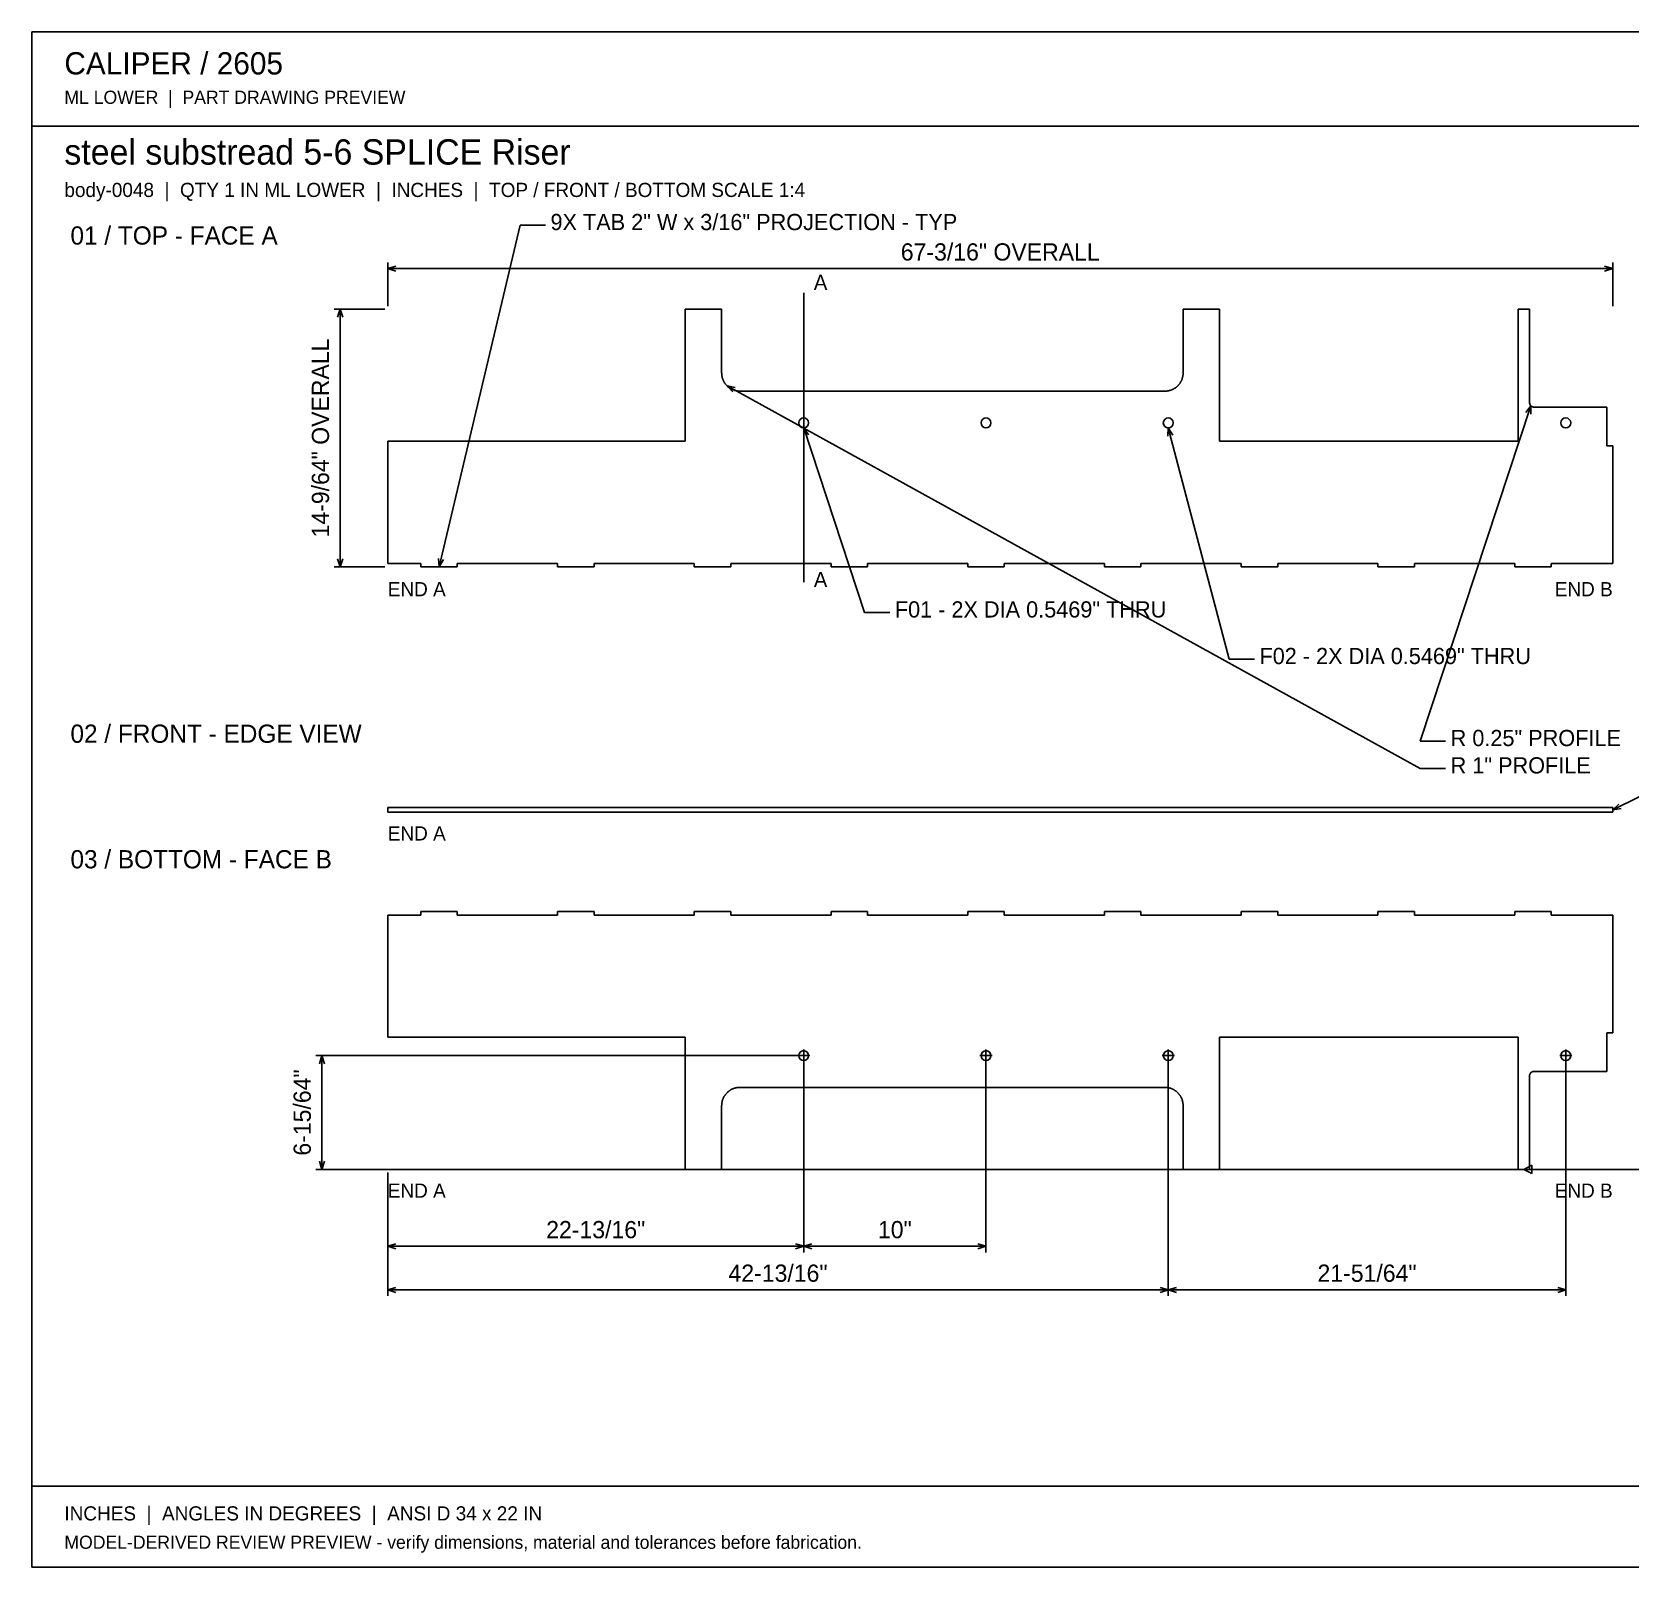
# Model space of a CAD drawing. Header units: inches. Extents: x 2 to 134, y 2 to 86.
# Drawn here: x 1.9 to 89.5, y 1.9 to 86.1 of the extents above; entities that cross this region are included whole.
import ezdxf
from ezdxf.enums import TextEntityAlignment as Align

# ---------------------------------------------------------------- set-up
doc = ezdxf.new("R2010")
doc.units = ezdxf.units.IN
doc.header["$MEASUREMENT"] = 0

msp = doc.modelspace()

# ---------------------------------------------------------------- linework, layer by layer
at = {"layer": 'ANNOTATION'}
for p, q in [((24.219, 56.762), (28.663, 75.515)), ((28.663, 75.515), (30.052, 75.515)), ((21.406, 71.071), (21.406, 73.46)), ((21.406, 73.126), (21.851, 73.265)), ((21.406, 73.126), (88.594, 73.126)), ((21.851, 72.988), (21.406, 73.126)), ((88.149, 73.265), (88.594, 73.126)), ((88.594, 73.126), (88.149, 72.988)), ((88.594, 71.071), (88.594, 73.46)), ((44.219, 71.793), (44.219, 55.929)), ((21.24, 70.904), (18.462, 70.904)), ((18.656, 70.46), (18.795, 70.904)), ((18.795, 70.904), (18.795, 56.762)), ((18.795, 70.904), (18.934, 70.46)), ((40.013, 66.697), (78.038, 45.707)), ((40.335, 66.361), (40.013, 66.697)), ((40.013, 66.697), (40.469, 66.604)), ((84.106, 65.602), (78.038, 47.207)), ((83.835, 65.224), (84.106, 65.602)), ((84.106, 65.602), (84.099, 65.137)), ((44.219, 64.391), (47.552, 54.262)), ((44.226, 63.925), (44.219, 64.391)), ((44.219, 64.391), (44.49, 64.012)), ((64.197, 63.926), (64.219, 64.391)), ((64.219, 64.391), (67.552, 51.707)), ((64.219, 64.391), (64.466, 63.996)), ((18.795, 56.762), (18.656, 57.207)), ((18.934, 57.207), (18.795, 56.762)), ((24.219, 56.762), (24.186, 57.227)), ((24.456, 57.163), (24.219, 56.762)), ((21.24, 56.762), (18.462, 56.762)), ((47.552, 54.262), (48.941, 54.262)), ((67.552, 51.707), (68.941, 51.707)), ((78.038, 47.207), (79.427, 47.207)), ((78.038, 45.707), (79.427, 45.707)), ((88.594, 43.431), (91.649, 44.944)), ((88.594, 43.431), (88.93, 43.752)), ((89.054, 43.503), (88.594, 43.431)), ((44.052, 29.947), (17.462, 29.947)), ((17.656, 29.502), (17.795, 29.947)), ((17.795, 29.947), (17.795, 23.707)), ((17.795, 29.947), (17.934, 29.502)), ((43.885, 29.947), (44.552, 29.947)), ((44.219, 30.28), (44.219, 29.614)), ((53.885, 29.947), (54.552, 29.947)), ((54.219, 30.28), (54.219, 29.614)), ((63.885, 29.947), (64.552, 29.947)), ((64.219, 30.28), (64.219, 29.614)), ((85.688, 29.947), (86.355, 29.947)), ((86.021, 30.28), (86.021, 29.614)), ((44.219, 29.78), (44.219, 19.151)), ((44.219, 29.78), (44.219, 19.151)), ((54.219, 29.78), (54.219, 19.151)), ((64.219, 29.78), (64.219, 16.762)), ((64.219, 29.78), (64.219, 16.762)), ((86.021, 29.78), (86.021, 16.762)), ((83.554, 23.707), (17.462, 23.707)), ((17.795, 23.707), (17.656, 24.151)), ((17.934, 24.151), (17.795, 23.707)), ((83.72, 23.707), (84.165, 23.929)), ((83.72, 23.707), (90.538, 23.707)), ((84.165, 23.485), (83.72, 23.707)), ((84.165, 23.929), (84.165, 23.485)), ((21.406, 23.54), (21.406, 19.151)), ((21.406, 23.54), (21.406, 16.762)), ((21.406, 19.485), (21.851, 19.624)), ((21.406, 19.485), (44.219, 19.485)), ((21.851, 19.346), (21.406, 19.485)), ((43.774, 19.624), (44.219, 19.485)), ((44.219, 19.485), (43.774, 19.346)), ((44.219, 19.485), (44.663, 19.624)), ((44.219, 19.485), (54.219, 19.485)), ((44.663, 19.346), (44.219, 19.485)), ((53.774, 19.624), (54.219, 19.485)), ((54.219, 19.485), (53.774, 19.346)), ((21.406, 17.096), (21.851, 17.235)), ((21.406, 17.096), (64.219, 17.096)), ((21.851, 16.957), (21.406, 17.096)), ((63.774, 17.235), (64.219, 17.096)), ((64.219, 17.096), (63.774, 16.957)), ((64.219, 17.096), (64.663, 17.235)), ((64.219, 17.096), (86.021, 17.096)), ((64.663, 16.957), (64.219, 17.096)), ((85.577, 17.235), (86.021, 17.096)), ((86.021, 17.096), (85.577, 16.957))]:
    msp.add_line(p, q, dxfattribs=at)
at = {"layer": 'OUTLINE'}
for p, q in [((1.889, 86.111), (134.111, 86.111)), ((1.889, 1.889), (1.889, 86.111)), ((1.889, 80.944), (134.111, 80.944)), ((39.72, 70.904), (37.72, 70.904)), ((37.72, 70.904), (37.72, 63.654)), ((39.72, 67.404), (39.72, 70.904)), ((67.03, 70.904), (65.03, 70.904)), ((65.03, 70.904), (65.03, 67.404)), ((67.03, 63.654), (67.03, 70.904)), ((84.033, 70.904), (83.408, 70.904)), ((83.408, 70.904), (83.408, 63.654)), ((84.033, 65.779), (84.033, 70.904)), ((39.721, 67.38), (39.72, 67.404)), ((39.721, 67.355), (39.721, 67.38)), ((39.723, 67.331), (39.721, 67.355)), ((39.725, 67.306), (39.723, 67.331)), ((39.728, 67.282), (39.725, 67.306)), ((39.731, 67.257), (39.728, 67.282)), ((39.735, 67.233), (39.731, 67.257)), ((39.739, 67.209), (39.735, 67.233)), ((39.745, 67.185), (39.739, 67.209)), ((39.75, 67.161), (39.745, 67.185)), ((39.756, 67.138), (39.75, 67.161)), ((39.763, 67.114), (39.756, 67.138)), ((39.771, 67.091), (39.763, 67.114)), ((39.779, 67.067), (39.771, 67.091)), ((39.787, 67.044), (39.779, 67.067)), ((39.796, 67.022), (39.787, 67.044)), ((39.806, 66.999), (39.796, 67.022)), ((39.816, 66.977), (39.806, 66.999)), ((39.827, 66.955), (39.816, 66.977)), ((39.838, 66.933), (39.827, 66.955)), ((39.85, 66.911), (39.838, 66.933)), ((39.863, 66.89), (39.85, 66.911)), ((39.875, 66.869), (39.863, 66.89)), ((39.889, 66.849), (39.875, 66.869)), ((39.903, 66.828), (39.889, 66.849)), ((39.917, 66.809), (39.903, 66.828)), ((39.932, 66.789), (39.917, 66.809)), ((39.947, 66.77), (39.932, 66.789)), ((39.963, 66.751), (39.947, 66.77)), ((39.979, 66.733), (39.963, 66.751)), ((39.996, 66.715), (39.979, 66.733)), ((40.013, 66.697), (39.996, 66.715)), ((40.031, 66.68), (40.013, 66.697)), ((40.049, 66.663), (40.031, 66.68)), ((40.067, 66.647), (40.049, 66.663)), ((40.086, 66.631), (40.067, 66.647)), ((40.105, 66.616), (40.086, 66.631)), ((64.664, 66.631), (64.645, 66.616)), ((64.683, 66.647), (64.664, 66.631)), ((64.701, 66.663), (64.683, 66.647)), ((64.719, 66.68), (64.701, 66.663)), ((64.737, 66.697), (64.719, 66.68)), ((64.754, 66.715), (64.737, 66.697)), ((64.771, 66.733), (64.754, 66.715)), ((64.787, 66.751), (64.771, 66.733)), ((64.803, 66.77), (64.787, 66.751)), ((64.818, 66.789), (64.803, 66.77)), ((64.833, 66.809), (64.818, 66.789)), ((64.847, 66.828), (64.833, 66.809)), ((64.861, 66.849), (64.847, 66.828)), ((64.875, 66.869), (64.861, 66.849)), ((64.887, 66.89), (64.875, 66.869)), ((64.9, 66.911), (64.887, 66.89)), ((64.912, 66.933), (64.9, 66.911)), ((64.923, 66.955), (64.912, 66.933)), ((64.934, 66.977), (64.923, 66.955)), ((64.944, 66.999), (64.934, 66.977)), ((64.954, 67.022), (64.944, 66.999)), ((64.963, 67.044), (64.954, 67.022)), ((64.971, 67.067), (64.963, 67.044)), ((64.979, 67.091), (64.971, 67.067)), ((64.987, 67.114), (64.979, 67.091)), ((64.994, 67.138), (64.987, 67.114)), ((65, 67.161), (64.994, 67.138)), ((65.005, 67.185), (65, 67.161)), ((65.011, 67.209), (65.005, 67.185)), ((65.015, 67.233), (65.011, 67.209)), ((65.019, 67.257), (65.015, 67.233)), ((65.022, 67.282), (65.019, 67.257)), ((65.025, 67.306), (65.022, 67.282)), ((65.027, 67.331), (65.025, 67.306)), ((65.029, 67.355), (65.027, 67.331)), ((65.03, 67.404), (65.029, 67.38)), ((65.029, 67.38), (65.029, 67.355)), ((40.125, 66.601), (40.105, 66.616)), ((40.144, 66.587), (40.125, 66.601)), ((40.165, 66.573), (40.144, 66.587)), ((40.185, 66.559), (40.165, 66.573)), ((40.206, 66.546), (40.185, 66.559)), ((40.227, 66.534), (40.206, 66.546)), ((40.249, 66.522), (40.227, 66.534)), ((40.271, 66.511), (40.249, 66.522)), ((40.293, 66.5), (40.271, 66.511)), ((40.315, 66.49), (40.293, 66.5)), ((40.338, 66.48), (40.315, 66.49)), ((40.36, 66.471), (40.338, 66.48)), ((40.383, 66.463), (40.36, 66.471)), ((40.407, 66.455), (40.383, 66.463)), ((40.43, 66.447), (40.407, 66.455)), ((40.454, 66.44), (40.43, 66.447)), ((40.477, 66.434), (40.454, 66.44)), ((40.501, 66.429), (40.477, 66.434)), ((40.525, 66.423), (40.501, 66.429)), ((40.549, 66.419), (40.525, 66.423)), ((40.574, 66.415), (40.549, 66.419)), ((40.598, 66.412), (40.574, 66.415)), ((40.622, 66.409), (40.598, 66.412)), ((40.647, 66.407), (40.622, 66.409)), ((40.671, 66.405), (40.647, 66.407)), ((40.696, 66.405), (40.671, 66.405)), ((40.72, 66.404), (40.696, 66.405)), ((64.03, 66.404), (40.72, 66.404)), ((64.054, 66.405), (64.03, 66.404)), ((64.079, 66.405), (64.054, 66.405)), ((64.103, 66.407), (64.079, 66.405)), ((64.128, 66.409), (64.103, 66.407)), ((64.152, 66.412), (64.128, 66.409)), ((64.176, 66.415), (64.152, 66.412)), ((64.201, 66.419), (64.176, 66.415)), ((64.225, 66.423), (64.201, 66.419)), ((64.249, 66.429), (64.225, 66.423)), ((64.273, 66.434), (64.249, 66.429)), ((64.296, 66.44), (64.273, 66.434)), ((64.32, 66.447), (64.296, 66.44)), ((64.343, 66.455), (64.32, 66.447)), ((64.367, 66.463), (64.343, 66.455)), ((64.39, 66.471), (64.367, 66.463)), ((64.412, 66.48), (64.39, 66.471)), ((64.435, 66.49), (64.412, 66.48)), ((64.457, 66.5), (64.435, 66.49)), ((64.479, 66.511), (64.457, 66.5)), ((64.501, 66.522), (64.479, 66.511)), ((64.523, 66.534), (64.501, 66.522)), ((64.544, 66.546), (64.523, 66.534)), ((64.565, 66.559), (64.544, 66.546)), ((64.585, 66.573), (64.565, 66.559)), ((64.606, 66.587), (64.585, 66.573)), ((64.625, 66.601), (64.606, 66.587)), ((64.645, 66.616), (64.625, 66.601)), ((84.033, 65.773), (84.033, 65.779)), ((84.033, 65.767), (84.033, 65.773)), ((84.033, 65.761), (84.033, 65.767)), ((84.034, 65.755), (84.033, 65.761)), ((84.035, 65.749), (84.034, 65.755)), ((84.035, 65.743), (84.035, 65.749)), ((84.036, 65.736), (84.035, 65.743)), ((84.038, 65.73), (84.036, 65.736)), ((84.039, 65.724), (84.038, 65.73)), ((84.04, 65.718), (84.039, 65.724)), ((84.042, 65.713), (84.04, 65.718)), ((84.044, 65.707), (84.042, 65.713)), ((84.045, 65.701), (84.044, 65.707)), ((84.047, 65.695), (84.045, 65.701)), ((84.05, 65.689), (84.047, 65.695)), ((84.052, 65.684), (84.05, 65.689)), ((84.054, 65.678), (84.052, 65.684)), ((84.057, 65.672), (84.054, 65.678)), ((84.059, 65.667), (84.057, 65.672)), ((84.062, 65.661), (84.059, 65.667)), ((84.065, 65.656), (84.062, 65.661)), ((84.068, 65.651), (84.065, 65.656)), ((84.072, 65.645), (84.068, 65.651)), ((84.075, 65.64), (84.072, 65.645)), ((84.078, 65.635), (84.075, 65.64)), ((84.082, 65.63), (84.078, 65.635)), ((84.086, 65.625), (84.082, 65.63)), ((84.089, 65.621), (84.086, 65.625)), ((84.093, 65.616), (84.089, 65.621)), ((84.098, 65.611), (84.093, 65.616)), ((84.102, 65.607), (84.098, 65.611)), ((84.106, 65.602), (84.102, 65.607)), ((84.11, 65.598), (84.106, 65.602)), ((84.115, 65.594), (84.11, 65.598)), ((84.119, 65.59), (84.115, 65.594)), ((84.124, 65.586), (84.119, 65.59)), ((84.129, 65.582), (84.124, 65.586)), ((84.134, 65.578), (84.129, 65.582)), ((84.139, 65.575), (84.134, 65.578)), ((84.144, 65.571), (84.139, 65.575)), ((84.149, 65.568), (84.144, 65.571)), ((84.154, 65.565), (84.149, 65.568)), ((84.16, 65.562), (84.154, 65.565)), ((84.165, 65.559), (84.16, 65.562)), ((84.17, 65.556), (84.165, 65.559)), ((84.176, 65.553), (84.17, 65.556)), ((84.181, 65.551), (84.176, 65.553)), ((84.187, 65.548), (84.181, 65.551)), ((84.193, 65.546), (84.187, 65.548)), ((84.199, 65.544), (84.193, 65.546)), ((84.204, 65.542), (84.199, 65.544)), ((84.21, 65.54), (84.204, 65.542)), ((84.216, 65.538), (84.21, 65.54)), ((84.222, 65.537), (84.216, 65.538)), ((84.228, 65.535), (84.222, 65.537)), ((84.234, 65.534), (84.228, 65.535)), ((84.24, 65.533), (84.234, 65.534)), ((84.246, 65.532), (84.24, 65.533)), ((84.252, 65.531), (84.246, 65.532)), ((84.258, 65.53), (84.252, 65.531)), ((84.264, 65.53), (84.258, 65.53)), ((84.27, 65.53), (84.264, 65.53)), ((84.277, 65.529), (84.27, 65.53)), ((84.283, 65.529), (84.277, 65.529)), ((88.271, 65.529), (84.283, 65.529)), ((88.271, 63.404), (88.271, 65.529)), ((37.72, 63.654), (21.406, 63.654)), ((21.406, 63.654), (21.406, 56.95)), ((83.408, 63.654), (67.03, 63.654)), ((88.594, 63.404), (88.271, 63.404)), ((88.594, 56.95), (88.594, 63.404)), ((21.406, 56.95), (23.219, 56.95)), ((23.219, 56.95), (23.219, 56.762)), ((23.219, 56.762), (25.219, 56.762)), ((25.219, 56.762), (25.219, 56.95)), ((25.219, 56.95), (30.719, 56.95)), ((30.719, 56.95), (30.719, 56.762)), ((30.719, 56.762), (32.719, 56.762)), ((32.719, 56.762), (32.719, 56.95)), ((32.719, 56.95), (38.219, 56.95)), ((38.219, 56.95), (38.219, 56.762)), ((38.219, 56.762), (40.219, 56.762)), ((40.219, 56.762), (40.219, 56.95)), ((40.219, 56.95), (45.719, 56.95)), ((45.719, 56.95), (45.719, 56.762)), ((45.719, 56.762), (47.719, 56.762)), ((47.719, 56.762), (47.719, 56.95)), ((47.719, 56.95), (53.219, 56.95)), ((53.219, 56.95), (53.219, 56.762)), ((53.219, 56.762), (55.219, 56.762)), ((55.219, 56.762), (55.219, 56.95)), ((55.219, 56.95), (60.719, 56.95)), ((60.719, 56.95), (60.719, 56.762)), ((60.719, 56.762), (62.719, 56.762)), ((62.719, 56.762), (62.719, 56.95)), ((62.719, 56.95), (68.219, 56.95)), ((68.219, 56.95), (68.219, 56.762)), ((68.219, 56.762), (70.219, 56.762)), ((70.219, 56.762), (70.219, 56.95)), ((70.219, 56.95), (75.719, 56.95)), ((75.719, 56.95), (75.719, 56.762)), ((75.719, 56.762), (77.719, 56.762)), ((77.719, 56.762), (77.719, 56.95)), ((77.719, 56.95), (83.219, 56.95)), ((83.219, 56.95), (83.219, 56.762)), ((83.219, 56.762), (85.219, 56.762)), ((85.219, 56.762), (85.219, 56.95)), ((85.219, 56.95), (88.594, 56.95)), ((21.406, 43.556), (88.594, 43.556)), ((21.406, 43.306), (21.406, 43.556)), ((88.594, 43.306), (21.406, 43.306)), ((88.594, 43.556), (88.594, 43.306)), ((25.219, 37.849), (23.219, 37.849)), ((23.219, 37.849), (23.219, 37.661)), ((25.219, 37.661), (25.219, 37.849)), ((32.719, 37.849), (30.719, 37.849)), ((30.719, 37.849), (30.719, 37.661)), ((32.719, 37.661), (32.719, 37.849)), ((40.219, 37.849), (38.219, 37.849)), ((38.219, 37.849), (38.219, 37.661)), ((40.219, 37.661), (40.219, 37.849)), ((47.719, 37.849), (45.719, 37.849)), ((45.719, 37.849), (45.719, 37.661)), ((47.719, 37.661), (47.719, 37.849)), ((55.219, 37.849), (53.219, 37.849)), ((53.219, 37.849), (53.219, 37.661)), ((55.219, 37.661), (55.219, 37.849)), ((62.719, 37.849), (60.719, 37.849)), ((60.719, 37.849), (60.719, 37.661)), ((62.719, 37.661), (62.719, 37.849)), ((70.219, 37.849), (68.219, 37.849)), ((68.219, 37.849), (68.219, 37.661)), ((70.219, 37.661), (70.219, 37.849)), ((77.719, 37.849), (75.719, 37.849)), ((75.719, 37.849), (75.719, 37.661)), ((77.719, 37.661), (77.719, 37.849)), ((85.219, 37.849), (83.219, 37.849)), ((83.219, 37.849), (83.219, 37.661)), ((85.219, 37.661), (85.219, 37.849)), ((21.406, 37.661), (21.406, 30.957)), ((23.219, 37.661), (21.406, 37.661)), ((30.719, 37.661), (25.219, 37.661)), ((38.219, 37.661), (32.719, 37.661)), ((45.719, 37.661), (40.219, 37.661)), ((53.219, 37.661), (47.719, 37.661)), ((60.719, 37.661), (55.219, 37.661)), ((68.219, 37.661), (62.719, 37.661)), ((75.719, 37.661), (70.219, 37.661)), ((83.219, 37.661), (77.719, 37.661)), ((88.594, 37.661), (85.219, 37.661)), ((88.594, 31.207), (88.594, 37.661)), ((21.406, 30.957), (37.72, 30.957)), ((37.72, 30.957), (37.72, 23.707)), ((67.03, 23.707), (67.03, 30.957)), ((67.03, 30.957), (83.408, 30.957)), ((83.408, 30.957), (83.408, 23.707)), ((88.271, 29.082), (88.271, 31.207)), ((88.271, 31.207), (88.594, 31.207)), ((84.05, 28.922), (84.052, 28.928)), ((84.052, 28.928), (84.054, 28.933)), ((84.054, 28.933), (84.057, 28.939)), ((84.057, 28.939), (84.059, 28.944)), ((84.059, 28.944), (84.062, 28.95)), ((84.062, 28.95), (84.065, 28.955)), ((84.065, 28.955), (84.068, 28.96)), ((84.068, 28.96), (84.072, 28.966)), ((84.072, 28.966), (84.075, 28.971)), ((84.075, 28.971), (84.078, 28.976)), ((84.078, 28.976), (84.082, 28.981)), ((84.082, 28.981), (84.086, 28.986)), ((84.086, 28.986), (84.089, 28.99)), ((84.089, 28.99), (84.093, 28.995)), ((84.093, 28.995), (84.098, 29)), ((84.098, 29), (84.102, 29.004)), ((84.102, 29.004), (84.106, 29.009)), ((84.106, 29.009), (84.11, 29.013)), ((84.11, 29.013), (84.115, 29.017)), ((84.115, 29.017), (84.119, 29.021)), ((84.119, 29.021), (84.124, 29.025)), ((84.124, 29.025), (84.129, 29.029)), ((84.129, 29.029), (84.134, 29.033)), ((84.134, 29.033), (84.139, 29.036)), ((84.139, 29.036), (84.144, 29.04)), ((84.144, 29.04), (84.149, 29.043)), ((84.149, 29.043), (84.154, 29.046)), ((84.154, 29.046), (84.16, 29.049)), ((84.16, 29.049), (84.165, 29.052)), ((84.165, 29.052), (84.17, 29.055)), ((84.17, 29.055), (84.176, 29.058)), ((84.176, 29.058), (84.181, 29.06)), ((84.181, 29.06), (84.187, 29.063)), ((84.187, 29.063), (84.193, 29.065)), ((84.193, 29.065), (84.199, 29.067)), ((84.199, 29.067), (84.204, 29.069)), ((84.204, 29.069), (84.21, 29.071)), ((84.21, 29.071), (84.216, 29.073)), ((84.216, 29.073), (84.222, 29.074)), ((84.222, 29.074), (84.228, 29.076)), ((84.228, 29.076), (84.234, 29.077)), ((84.234, 29.077), (84.24, 29.078)), ((84.24, 29.078), (84.246, 29.079)), ((84.246, 29.079), (84.252, 29.08)), ((84.252, 29.08), (84.258, 29.081)), ((84.258, 29.081), (84.264, 29.081)), ((84.264, 29.081), (84.27, 29.082)), ((84.27, 29.082), (84.277, 29.082)), ((84.277, 29.082), (84.283, 29.082)), ((84.283, 29.082), (88.271, 29.082)), ((40.165, 28.038), (40.185, 28.052)), ((40.185, 28.052), (40.206, 28.065)), ((40.206, 28.065), (40.227, 28.077)), ((40.227, 28.077), (40.249, 28.089)), ((40.249, 28.089), (40.271, 28.1)), ((40.271, 28.1), (40.293, 28.111)), ((40.293, 28.111), (40.315, 28.121)), ((40.315, 28.121), (40.338, 28.131)), ((40.338, 28.131), (40.36, 28.14)), ((40.36, 28.14), (40.383, 28.148)), ((40.383, 28.148), (40.407, 28.156)), ((40.407, 28.156), (40.43, 28.164)), ((40.43, 28.164), (40.454, 28.171)), ((40.454, 28.171), (40.477, 28.177)), ((40.477, 28.177), (40.501, 28.183)), ((40.501, 28.183), (40.525, 28.188)), ((40.525, 28.188), (40.549, 28.192)), ((40.549, 28.192), (40.574, 28.196)), ((40.574, 28.196), (40.598, 28.199)), ((40.598, 28.199), (40.622, 28.202)), ((40.622, 28.202), (40.647, 28.204)), ((40.647, 28.204), (40.671, 28.206)), ((40.671, 28.206), (40.696, 28.207)), ((40.696, 28.207), (40.72, 28.207)), ((40.72, 28.207), (64.03, 28.207)), ((64.03, 28.207), (64.054, 28.207)), ((64.054, 28.207), (64.079, 28.206)), ((64.079, 28.206), (64.103, 28.204)), ((64.103, 28.204), (64.128, 28.202)), ((64.128, 28.202), (64.152, 28.199)), ((64.152, 28.199), (64.176, 28.196)), ((64.176, 28.196), (64.201, 28.192)), ((64.201, 28.192), (64.225, 28.188)), ((64.225, 28.188), (64.249, 28.183)), ((64.249, 28.183), (64.273, 28.177)), ((64.273, 28.177), (64.296, 28.171)), ((64.296, 28.171), (64.32, 28.164)), ((64.32, 28.164), (64.343, 28.156)), ((64.343, 28.156), (64.367, 28.148)), ((64.367, 28.148), (64.39, 28.14)), ((64.39, 28.14), (64.412, 28.131)), ((64.412, 28.131), (64.435, 28.121)), ((64.435, 28.121), (64.457, 28.111)), ((64.457, 28.111), (64.479, 28.1)), ((64.479, 28.1), (64.501, 28.089)), ((64.501, 28.089), (64.523, 28.077)), ((64.523, 28.077), (64.544, 28.065)), ((64.544, 28.065), (64.565, 28.052)), ((64.565, 28.052), (64.585, 28.038)), ((84.033, 28.85), (84.034, 28.856)), ((84.033, 28.844), (84.033, 28.85)), ((84.033, 28.838), (84.033, 28.844)), ((84.033, 28.832), (84.033, 28.838)), ((84.033, 23.707), (84.033, 28.832)), ((84.034, 28.856), (84.035, 28.862)), ((84.035, 28.869), (84.036, 28.875)), ((84.035, 28.862), (84.035, 28.869)), ((84.036, 28.875), (84.038, 28.881)), ((84.038, 28.881), (84.039, 28.887)), ((84.039, 28.887), (84.04, 28.893)), ((84.04, 28.893), (84.042, 28.899)), ((84.042, 28.899), (84.044, 28.904)), ((84.044, 28.904), (84.045, 28.91)), ((84.045, 28.91), (84.047, 28.916)), ((84.047, 28.916), (84.05, 28.922)), ((39.72, 27.207), (39.721, 27.231)), ((39.72, 23.707), (39.72, 27.207)), ((39.721, 27.256), (39.723, 27.28)), ((39.721, 27.231), (39.721, 27.256)), ((39.723, 27.28), (39.725, 27.305)), ((39.725, 27.305), (39.728, 27.329)), ((39.728, 27.329), (39.731, 27.354)), ((39.731, 27.354), (39.735, 27.378)), ((39.735, 27.378), (39.739, 27.402)), ((39.739, 27.402), (39.745, 27.426)), ((39.745, 27.426), (39.75, 27.45)), ((39.75, 27.45), (39.756, 27.474)), ((39.756, 27.474), (39.763, 27.497)), ((39.763, 27.497), (39.771, 27.521)), ((39.771, 27.521), (39.779, 27.544)), ((39.779, 27.544), (39.787, 27.567)), ((39.787, 27.567), (39.796, 27.59)), ((39.796, 27.59), (39.806, 27.612)), ((39.806, 27.612), (39.816, 27.634)), ((39.816, 27.634), (39.827, 27.656)), ((39.827, 27.656), (39.838, 27.678)), ((39.838, 27.678), (39.85, 27.7)), ((39.85, 27.7), (39.863, 27.721)), ((39.863, 27.721), (39.875, 27.742)), ((39.875, 27.742), (39.889, 27.762)), ((39.889, 27.762), (39.903, 27.783)), ((39.903, 27.783), (39.917, 27.803)), ((39.917, 27.803), (39.932, 27.822)), ((39.932, 27.822), (39.947, 27.841)), ((39.947, 27.841), (39.963, 27.86)), ((39.963, 27.86), (39.979, 27.878)), ((39.979, 27.878), (39.996, 27.896)), ((39.996, 27.896), (40.013, 27.914)), ((40.013, 27.914), (40.031, 27.931)), ((40.031, 27.931), (40.049, 27.948)), ((40.049, 27.948), (40.067, 27.964)), ((40.067, 27.964), (40.086, 27.98)), ((40.086, 27.98), (40.105, 27.995)), ((40.105, 27.995), (40.125, 28.01)), ((40.125, 28.01), (40.144, 28.024)), ((40.144, 28.024), (40.165, 28.038)), ((64.585, 28.038), (64.606, 28.024)), ((64.606, 28.024), (64.625, 28.01)), ((64.625, 28.01), (64.645, 27.995)), ((64.645, 27.995), (64.664, 27.98)), ((64.664, 27.98), (64.683, 27.964)), ((64.683, 27.964), (64.701, 27.948)), ((64.701, 27.948), (64.719, 27.931)), ((64.719, 27.931), (64.737, 27.914)), ((64.737, 27.914), (64.754, 27.896)), ((64.754, 27.896), (64.771, 27.878)), ((64.771, 27.878), (64.787, 27.86)), ((64.787, 27.86), (64.803, 27.841)), ((64.803, 27.841), (64.818, 27.822)), ((64.818, 27.822), (64.833, 27.803)), ((64.833, 27.803), (64.847, 27.783)), ((64.847, 27.783), (64.861, 27.762)), ((64.861, 27.762), (64.875, 27.742)), ((64.875, 27.742), (64.887, 27.721)), ((64.887, 27.721), (64.9, 27.7)), ((64.9, 27.7), (64.912, 27.678)), ((64.912, 27.678), (64.923, 27.656)), ((64.923, 27.656), (64.934, 27.634)), ((64.934, 27.634), (64.944, 27.612)), ((64.944, 27.612), (64.954, 27.59)), ((64.954, 27.59), (64.963, 27.567)), ((64.963, 27.567), (64.971, 27.544)), ((64.971, 27.544), (64.979, 27.521)), ((64.979, 27.521), (64.987, 27.497)), ((64.987, 27.497), (64.994, 27.474)), ((64.994, 27.474), (65, 27.45)), ((65, 27.45), (65.005, 27.426)), ((65.005, 27.426), (65.011, 27.402)), ((65.011, 27.402), (65.015, 27.378)), ((65.015, 27.378), (65.019, 27.354)), ((65.019, 27.354), (65.022, 27.329)), ((65.022, 27.329), (65.025, 27.305)), ((65.025, 27.305), (65.027, 27.28)), ((65.027, 27.28), (65.029, 27.256)), ((65.029, 27.256), (65.029, 27.231)), ((65.029, 27.231), (65.03, 27.207)), ((65.03, 27.207), (65.03, 23.707)), ((37.72, 23.707), (39.72, 23.707)), ((65.03, 23.707), (67.03, 23.707)), ((83.408, 23.707), (84.033, 23.707)), ((1.889, 6.333), (134.111, 6.333)), ((134.111, 1.889), (1.889, 1.889))]:
    msp.add_line(p, q, dxfattribs=at)
for centre in [(44.219, 64.664), (54.219, 64.664), (64.219, 64.664), (86.021, 64.664), (44.219, 29.947), (54.219, 29.947), (64.219, 29.947), (86.021, 29.947)]:
    msp.add_circle(centre, 0.273, dxfattribs=at)

# ---------------------------------------------------------------- texts
at = {"layer": 'ANNOTATION'}
for s, height, p in [('CALIPER / 2605', 1.22222, (3.667, 83.778)), ('ML LOWER  |  PART DRAWING PREVIEW', 0.72222, (3.667, 82.167)), ('steel substread 5-6 SPLICE Riser', 1.38889, (3.667, 78.833)), ('body-0048  |  QTY 1 IN ML LOWER  |  INCHES  |  TOP / FRONT / BOTTOM SCALE 1:4', 0.77778, (3.667, 77.056)), ('01 / TOP - FACE A', 1, (4, 74.444)), ('9X TAB 2" W x 3/16" PROJECTION - TYP', 0.88889, (30.33, 75.238)), ('A', 0.833, (44.774, 71.96)), ('A', 0.833, (44.774, 55.651)), ('END A', 0.7778, (21.406, 55.151)), ('F01 - 2X DIA 0.5469" THRU', 0.88889, (49.219, 53.985)), ('F02 - 2X DIA 0.5469" THRU', 0.88889, (69.219, 51.429)), ('02 / FRONT - EDGE VIEW', 1, (4, 47.111)), ('R 0.25" PROFILE', 0.88889, (79.705, 46.929)), ('R 1" PROFILE', 0.88889, (79.705, 45.429)), ('END A', 0.7778, (21.406, 41.75)), ('03 / BOTTOM - FACE B', 1, (4, 40.222)), ('END A', 0.7778, (21.406, 22.151)), ('INCHES  |  ANGLES IN DEGREES  |  ANSI D 34 x 22 IN', 0.77778, (3.667, 4.444)), ('MODEL-DERIVED REVIEW PREVIEW - verify dimensions, material and tolerances before fabrication.', 0.72222, (3.667, 2.889))]:
    msp.add_text(s, height=height, dxfattribs=at).set_placement(p)
for s, height, p in [('67-3/16" OVERALL', 0.94444, (55, 73.571)), ('22-13/16"', 0.9444, (32.812, 19.929)), ('10"', 0.9444, (49.219, 19.929)), ('42-13/16"', 0.9444, (42.812, 17.54)), ('21-51/64"', 0.9444, (75.12, 17.54))]:
    msp.add_text(s, height=height, dxfattribs=at).set_placement(p, align=Align.CENTER)
for s, height, p in [('14-9/64" OVERALL', 0.94444, (18.184, 63.833)), ('6-15/64"', 0.9444, (17.184, 26.827))]:
    msp.add_text(s, height=height, rotation=90, dxfattribs=at).set_placement(p, align=Align.CENTER)
for p in [(88.594, 55.151), (88.594, 22.151)]:
    msp.add_text('END B', height=0.7778, dxfattribs=at).set_placement(p, align=Align.RIGHT)

doc.saveas('drawing.dxf')
